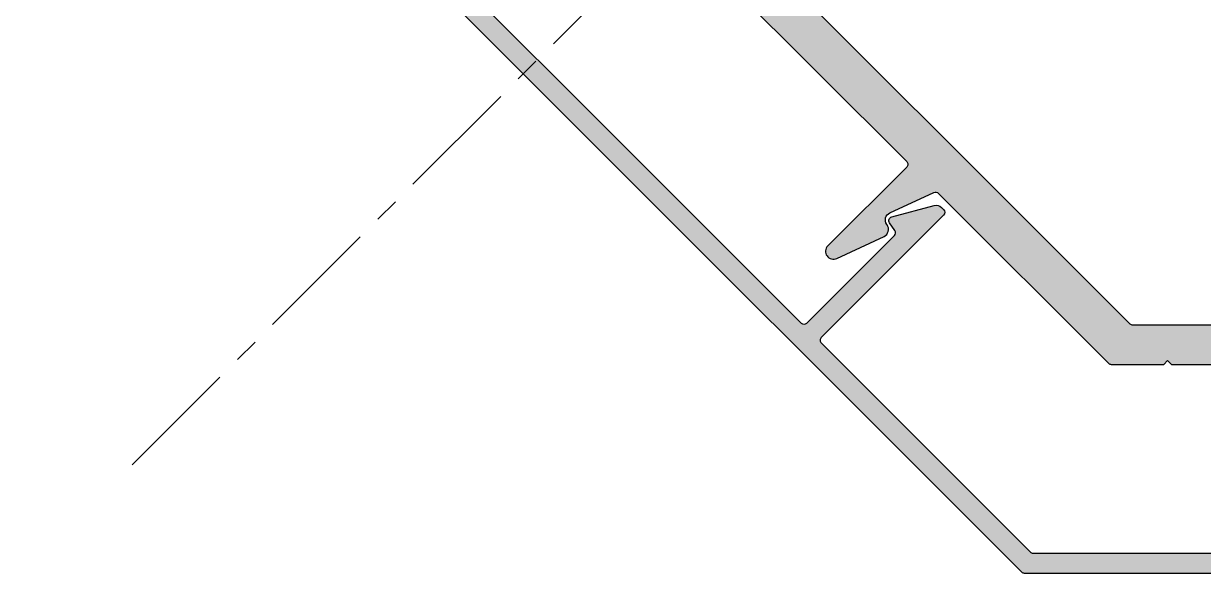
# Model space of a CAD drawing. Header units: millimetres. Extents: x -17234 to -8874, y -2869 to 1211.
# Drawn here: x -12219.4 to -12143.9, y -708.5 to -673.3 of the extents above; entities that cross this region are included whole.
import ezdxf

# ---------------------------------------------------------------- set-up
doc = ezdxf.new("R2010")
doc.units = ezdxf.units.MM
doc.linetypes.add('CENTER', pattern=[50.800000000000004, 31.75, -6.35, 6.35, -6.35])
for name, color, linetype in [('Centerline', 6, 'CENTER'), ('Gasket Silicone', 20, 'Continuous'), ('Profile', 1, 'Continuous')]:
    doc.layers.add(name, color=color, linetype=linetype)

msp = doc.modelspace()

# ---------------------------------------------------------------- hatches: boundary and pattern name
at = {"layer": 'Gasket Silicone', "ltscale": 0.5}
h = msp.add_hatch(color=1, dxfattribs=at)
h.dxf.hatch_style = 1
edge = h.paths.add_edge_path()
edge.add_arc((-12155.35405497906, -708.2106841223066), 0.25, 224.9999999997789, 269.9999999995831, ccw=False)
edge.add_line((-12155.53083167435, -708.3874608176033), (-12219.30157814924, -644.6167143427318))
edge.add_arc((-12219.12480145394, -644.4399376474347), 0.2500000000013284, 179.9999999998697, 224.9999999998526, ccw=False)
edge.add_line((-12219.37480145394, -644.4399376474341), (-12219.37480145387, -620.0639285648685))
edge.add_arc((-12217.87480145387, -620.063928564874), 1.500000000001819, 89.99999999986107, 179.9999999997916, ccw=False)
edge.add_line((-12217.87480145387, -618.5639285648704), (-12203.74980145385, -618.5639285649086))
edge.add_arc((-12203.74980145385, -618.8139285649086), 0.25, 0, 90, ccw=False)
edge.add_line((-12203.49980145385, -618.8139285649086), (-12203.49980145385, -618.9992390675816))
edge.add_arc((-12203.99980145385, -618.9992390675803), 0.5, 299.999999999706, 359.9999999998567, ccw=False)
edge.add_line((-12203.74980145385, -619.4322517694745), (-12206.1803359755, -620.8355215298125))
edge.add_arc((-12206.3053359755, -620.6190151788661), 0.2499999999993079, 189.9999999997609, 299.9999999996102, ccw=False)
edge.add_line((-12206.55153791375, -620.6624272232821), (-12206.65590774082, -620.0705165204836))
edge.add_arc((-12206.90210967907, -620.1139285649), 0.2499999999997481, 9.999999999935962, 90)
edge.add_line((-12206.90210967907, -619.8639285649006), (-12211.44980145386, -619.8639285648878))
edge.add_arc((-12211.44980145386, -620.1139285648879), 0.2500000000001137, 90, 179.9999999999739)
edge.add_line((-12211.69980145386, -620.1139285648878), (-12211.69980145387, -622.8139285648867))
edge.add_arc((-12211.94980145387, -622.813928564887), 0.25, -90, 5.212541509536095e-11, ccw=False)
edge.add_line((-12211.94980145387, -623.0639285648867), (-12212.74980145387, -623.0639285648831))
edge.add_arc((-12212.74980145387, -622.813928564883), 0.2500000000001137, 180.0000000000261, 270, ccw=False)
edge.add_line((-12212.99980145387, -622.8139285648831), (-12212.99980145386, -620.1139285648824))
edge.add_arc((-12213.24980145386, -620.1139285648835), 0.25, 2.605510395054913e-10, 90)
edge.add_line((-12213.24980145386, -619.8639285648842), (-12217.82480145387, -619.8639285648733))
edge.add_arc((-12217.82480145388, -620.1139285648724), 0.2499999999990905, 89.99999999958312, 179.9999999997916)
edge.add_line((-12218.07480145387, -620.1139285648715), (-12218.07480145392, -643.9014600163628))
edge.add_arc((-12217.82480145392, -643.9014600163626), 0.25, 180.0000000000261, 225.000000000129)
edge.add_line((-12218.00157814921, -644.0782367116597), (-12204.81103172901, -657.2687831318583))
edge.add_arc((-12204.45747833842, -656.9152297412647), 0.5000000000008883, 224.9999999999447, 314.9999999999632)
edge.add_line((-12204.10392494783, -657.2687831318576), (-12196.44949238339, -649.6143505674183))
edge.add_arc((-12196.2727156881, -649.7911272627146), 0.2499999999993991, 45, 135, ccw=False)
edge.add_line((-12196.0959389928, -649.6143505674165), (-12195.96490467973, -649.7453848804828))
edge.add_arc((-12196.31845807033, -650.0989382710765), 0.4999999999996825, -15.000000000084412, 45.000000000101295, ccw=False)
edge.add_line((-12195.83549515718, -650.2283477936282), (-12196.56188103597, -652.9392567991647))
edge.add_arc((-12196.80336249254, -652.8745520378901), 0.2500000000001747, 235.0000000001958, 345.00000000025904, ccw=False)
edge.add_line((-12196.94675660163, -653.0793400489631), (-12197.43910128591, -652.7345965896304))
edge.add_arc((-12197.58249539499, -652.9393846007016), 0.2499999999998634, 54.99999999961522, 134.9999999997237)
edge.add_line((-12197.75927209029, -652.7626079054037), (-12203.36146282758, -658.364798642703))
edge.add_arc((-12203.18468613228, -658.5415753379996), 0.2499999999996403, 134.9999999999447, 225.0000000000553)
edge.add_line((-12203.36146282758, -658.7183520332961), (-12169.63246936498, -692.447345495891))
edge.add_arc((-12169.45569266968, -692.2705688005939), 0.2500000000000422, 225.0000000001474, 314.9999999999079)
edge.add_line((-12169.27891597439, -692.4473454958907), (-12163.67672523707, -686.8451547585657))
edge.add_arc((-12163.85350193236, -686.6683780632679), 0.2500000000005245, 314.999999999742, 394.999999999832)
edge.add_line((-12163.64871392129, -686.5249839541805), (-12163.99345738062, -686.0326392699019))
edge.add_arc((-12163.78866936955, -685.8892451608134), 0.2499999999996305, 105.000000000243, 215.0000000002631, ccw=False)
edge.add_line((-12163.85337413083, -685.6477637042419), (-12161.14246512529, -684.9213778254518))
edge.add_arc((-12161.01305560274, -685.4043407385979), 0.5000000000023697, 45.00000000034089, 105.00000000035331, ccw=False)
edge.add_line((-12160.65950221215, -685.0507873480012), (-12160.52846789908, -685.1818216610675))
edge.add_arc((-12160.70524459438, -685.3585983563637), 0.2499999999993991, -44.999999999999886, 45, ccw=False)
edge.add_line((-12160.52846789908, -685.5353750516599), (-12168.35967715885, -693.3665843114334))
edge.add_arc((-12168.18290046355, -693.5433610067299), 0.2499999999996403, 134.9999999999447, 225.0000000000553)
edge.add_line((-12168.35967715885, -693.7201377020265), (-12154.99235404327, -707.0874608176023))
edge.add_arc((-12154.81557734797, -706.9106841223061), 0.2500000000006853, 224.9999999997052, 269.9999999995831)
edge.add_line((-12154.81557734797, -707.1606841223061), (-12131.02804589661, -707.1606841222831))
edge.add_arc((-12131.02804589661, -706.9106841222831), 0.25, 270, 360)
edge.add_line((-12130.77804589661, -706.9106841222831), (-12130.77804589662, -702.3356841222665))
edge.add_arc((-12131.02804589662, -702.3356841222658), 0.25, 359.9999999998437, 449.9999999995831)
edge.add_line((-12131.02804589661, -702.0856841222665), (-12133.72804589661, -702.0856841222683))
edge.add_arc((-12133.72804589661, -701.8356841222682), 0.2500000000001137, 180.0000000000261, 270, ccw=False)
edge.add_line((-12133.97804589661, -701.8356841222683), (-12133.97804589662, -701.035684122269))
edge.add_arc((-12133.72804589662, -701.0356841222688), 0.25, 90, 180.0000000000521, ccw=False)
edge.add_line((-12133.72804589662, -700.785684122269), (-12131.02804589662, -700.7856841222672))
edge.add_arc((-12131.02804589662, -700.5356841222671), 0.2500000000001137, 270, 359.999999999974)
edge.add_line((-12130.77804589662, -700.5356841222672), (-12130.77804589662, -695.9879923474834))
edge.add_arc((-12131.02804589662, -695.9879923474831), 0.25, 359.9999999999218, 439.9999999999221)
edge.add_line((-12130.9846338522, -695.7417904092306), (-12131.576544555, -695.6374205821592))
edge.add_arc((-12131.53313251059, -695.391218643906), 0.2499999999998668, 150.0000000000053, 260.00000000035993, ccw=False)
edge.add_line((-12131.74963886153, -695.2662186439063), (-12130.34636910119, -692.8356841222628))
edge.add_arc((-12129.9133563993, -693.0856841222626), 0.500000000000518, 90, 150.0000000000644, ccw=False)
edge.add_line((-12129.9133563993, -692.585684122261), (-12129.72804589662, -692.585684122261))
edge.add_arc((-12129.72804589662, -692.835684122261), 0.25, 0, 90, ccw=False)
edge.add_line((-12129.47804589662, -692.835684122261), (-12129.47804589661, -706.9606841222806))
edge.add_arc((-12130.97804589661, -706.9606841222815), 1.5, -90, 3.467448550509289e-11, ccw=False)
edge.add_line((-12130.97804589661, -708.4606841222824), (-12155.35405497906, -708.4606841223066))
h = msp.add_hatch(color=1, dxfattribs=at)
h.dxf.hatch_style = 1
edge = h.paths.add_edge_path()
edge.add_line((-12167.36874331761, -688.3132149407019), (-12164.3429926401, -686.9022842281192))
edge.add_arc((-12164.55430177097, -686.449130334602), 0.5000000000000574, 295.00000000032, 395.0000000000689)
edge.add_line((-12164.14472574883, -686.1623421164259), (-12164.1643373209, -686.1343338888546))
edge.add_arc((-12163.75476129875, -685.8475456706825), 0.5000000000009271, 114.99999999983211, 214.9999999994456, ccw=False)
edge.add_line((-12163.96607042962, -685.394391777163), (-12161.15312159477, -684.0826921934839))
edge.add_arc((-12161.04746702933, -684.3092691402429), 0.2500000000000049, 45.00000000068172, 115.0000000000926, ccw=False)
edge.add_line((-12160.87069033404, -684.1324924449443), (-12149.9907219611, -695.0124608175713))
edge.add_arc((-12149.81394526581, -694.8356841222724), 0.2500000000000422, 225.0000000007369, 270)
edge.add_line((-12149.81394526581, -695.0856841222724), (-12146.45304589664, -695.0856841222682))
edge.add_line((-12146.45304589664, -695.0856841222682), (-12146.20304589665, -694.83568412227))
edge.add_line((-12146.20304589665, -694.83568412227), (-12145.95304589664, -695.0856841222682))
edge.add_line((-12145.95304589664, -695.0856841222682), (-12142.47942296673, -695.0856841222645))
edge.add_arc((-12142.47942296673, -695.3356841222644), 0.2499999999998863, 19.999999999991473, 90, ccw=False)
edge.add_line((-12142.24449981153, -695.2501790864331), (-12140.72400499342, -699.42770426559))
edge.add_arc((-12139.78431237263, -699.0856841222628), 0.9999999999993203, 200.0000000001078, 270.0000000001042)
edge.add_line((-12139.78431237263, -700.0856841222627), (-12132.8204679181, -700.0856841222569))
edge.add_arc((-12132.8204679181, -699.0856841222565), 1.000000000000455, 270, 359.999999999974)
edge.add_line((-12131.8204679181, -699.0856841222569), (-12131.8204679181, -694.8641407835116))
edge.add_arc((-12130.8204679181, -694.8641407835124), 1, 144.9999999999792, 179.9999999999544, ccw=False)
edge.add_line((-12131.63961996239, -694.2905643471611), (-12130.72130749783, -692.9790782313364))
edge.add_arc((-12130.9260955089, -692.8356841222496), 0.2500000000001424, 325.0000000002961, 450.0000000008338)
edge.add_line((-12130.92609550891, -692.58568412225), (-12134.03456872839, -692.5856841222918))
edge.add_arc((-12134.03456872839, -692.835684122294), 0.25000000000216, 90.00000000083378, 164.976768087428)
edge.add_line((-12134.27602392906, -692.77088145204), (-12134.49073098882, -693.5708814519891))
edge.add_arc((-12134.24927578815, -693.6356841222424), 0.2500000000001454, 164.9767680873377, 269.9999999995831)
edge.add_line((-12134.24927578815, -693.8856841222427), (-12133.5704679181, -693.8856841222401))
edge.add_arc((-12133.5704679181, -694.1356841222398), 0.2499999999996589, -7.821654435247183e-11, 90, ccw=False)
edge.add_line((-12133.3204679181, -694.1356841222401), (-12133.3204679181, -697.5856841222572))
edge.add_arc((-12134.3204679181, -697.5856841222583), 1, -90, 5.860556484549306e-11, ccw=False)
edge.add_line((-12134.3204679181, -698.5856841222583), (-12138.6780836582, -698.5856841222627))
edge.add_arc((-12138.6780836582, -697.5856841222626), 1.000000000000114, 180.0000000000065, 270, ccw=False)
edge.add_line((-12139.6780836582, -697.5856841222627), (-12139.67808365821, -694.1356841222456))
edge.add_arc((-12139.42808365821, -694.1356841222462), 0.25, 90, 179.9999999998697, ccw=False)
edge.add_line((-12139.42808365821, -693.8856841222462), (-12138.74927578815, -693.8856841222456))
edge.add_arc((-12138.74927578815, -693.6356841222456), 0.25, 270.0000000004169, 375.023231912461)
edge.add_line((-12138.50782058749, -693.5708814519932), (-12138.72250137007, -692.7709793610135))
edge.add_arc((-12138.96398282666, -692.8356841222743), 0.2500000000141844, 14.99999999561676, 89.9999999954143)
edge.add_line((-12138.96398282664, -692.5856841222601), (-12148.42485796933, -692.5856841222792))
edge.add_arc((-12148.42485796933, -692.3356841222792), 0.25, 225.0000000007369, 270, ccw=False)
edge.add_line((-12148.60163466462, -692.5124608175781), (-12203.4265781492, -637.6875173329063))
edge.add_arc((-12203.2498014539, -637.5107406376129), 0.2499999999986756, 179.9999999997655, 224.9999999992446, ccw=False)
edge.add_line((-12203.4998014539, -637.5107406376119), (-12203.49980145387, -628.0498654949224))
edge.add_arc((-12203.74980145388, -628.0498654949419), 0.2500000000145519, 4.455422775284561e-09, 75.00000000409786)
edge.add_line((-12203.68509669262, -627.8083840383515), (-12204.4849987836, -627.5937032557722))
edge.add_arc((-12204.54980145385, -627.8351584564374), 0.2499999999998855, 74.97676808786127, 179.999999999505)
edge.add_line((-12204.79980145385, -627.8351584564352), (-12204.79980145385, -628.513966326489))
edge.add_arc((-12205.04980145385, -628.5139663264879), 0.25, 270, 359.99999999973943, ccw=False)
edge.add_line((-12205.04980145385, -628.7639663264872), (-12208.49980145387, -628.7639663264781))
edge.add_arc((-12208.49980145387, -627.763966326478), 1.000000000000114, 179.9999999999023, 269.99999999989575, ccw=False)
edge.add_line((-12209.49980145387, -627.7639663264763), (-12209.49980145386, -623.4063505863705))
edge.add_arc((-12208.49980145386, -623.4063505863728), 1, 89.99999999979161, 179.9999999998697, ccw=False)
edge.add_line((-12208.49980145385, -622.4063505863724), (-12205.04980145384, -622.4063505863814))
edge.add_arc((-12205.04980145384, -622.656350586382), 0.2500000000005684, -2.86604517896194e-10, 90, ccw=False)
edge.add_line((-12204.79980145384, -622.6563505863833), (-12204.79980145384, -623.3351584564371))
edge.add_arc((-12204.54980145384, -623.3351584564355), 0.25, 180.0000000003648, 285.0232319125751)
edge.add_line((-12204.48499878359, -623.5766136571001), (-12203.68499878364, -623.3619065973435))
edge.add_arc((-12203.74980145389, -623.1204513966762), 0.2500000000023334, 285.0232319124198, 359.9999999994528)
edge.add_line((-12203.49980145389, -623.1204513966786), (-12203.49980145384, -620.0119781771937))
edge.add_arc((-12203.74980145384, -620.0119781771882), 0.249999999998181, 359.9999999987494, 484.9999999997893)
edge.add_line((-12203.89319556293, -619.8071901661151), (-12205.20468167875, -620.7255026306702))
edge.add_arc((-12205.77825811511, -619.9063505863812), 1.000000000000906, 270.00000000010425, 305.0000000000721, ccw=False)
edge.add_line((-12205.7782581151, -620.9063505863814), (-12209.99980145385, -620.9063505863742))
edge.add_arc((-12209.99980145385, -621.9063505863737), 0.9999999999995453, 90, 179.9999999999218)
edge.add_line((-12210.99980145385, -621.9063505863724), (-12210.99980145387, -628.870195040905))
edge.add_arc((-12209.99980145387, -628.8701950409074), 0.999999999998181, 179.9999999998567, 249.9999999998728)
edge.add_line((-12210.3418215972, -629.8098876616914), (-12206.16429641804, -631.3303824798095))
edge.add_arc((-12206.24980145388, -631.5653056350055), 0.2500000000001996, -4.4292391976341605e-10, 69.9999999995834, ccw=False)
edge.add_line((-12205.99980145388, -631.5653056350075), (-12205.99980145389, -635.0389285649253))
edge.add_line((-12205.99980145389, -635.0389285649253), (-12205.74980145389, -635.2889285649271))
edge.add_line((-12205.74980145389, -635.2889285649271), (-12205.99980145389, -635.5389285649217))
edge.add_line((-12205.99980145389, -635.5389285649217), (-12205.9998014539, -638.8998279340867))
edge.add_arc((-12205.7498014539, -638.8998279340857), 0.25, 180.0000000002345, 224.9999999995762)
edge.add_line((-12205.92657814919, -639.0766046293811), (-12195.0466097766, -649.9565730023533))
edge.add_arc((-12195.2233864719, -650.1333496976467), 0.2500000000000422, -24.9999999998833, 44.99999999896829, ccw=False)
edge.add_line((-12194.99680952514, -650.2390042630815), (-12196.30850910881, -653.0519530979182))
edge.add_arc((-12196.76166300233, -652.8406439670489), 0.5000000000000654, 235.0000000003815, 335.00000000014035, ccw=False)
edge.add_line((-12197.0484512205, -653.2502199891951), (-12197.07645944807, -653.2306084171196))
edge.add_arc((-12197.36324766625, -653.6401844392632), 0.4999999999997079, 54.99999999986817, 154.9999999997571)
edge.add_line((-12197.81640155977, -653.4288753083911), (-12199.22733227239, -656.454625985983))
edge.add_arc((-12198.77417837888, -656.6659351168532), 0.4999999999988493, 154.999999999946, 315.00000000035)
edge.add_line((-12198.42062498828, -657.019488507445), (-12193.37893632523, -651.9777998443708))
edge.add_arc((-12193.20215962993, -652.1545765396663), 0.2500000000002029, 44.99999999889462, 135.0000000004054, ccw=False)
edge.add_line((-12193.02538293463, -651.9777998443733), (-12181.67096065653, -663.3322221228508))
edge.add_line((-12181.67096065653, -663.3322221228508), (-12181.81238201276, -663.4736434790819))
edge.add_arc((-12181.63560531746, -663.65042017438), 0.2500000000006853, 134.9999999997052, 224.9999999997052)
edge.add_line((-12181.81238201276, -663.8271968696762), (-12178.45362480211, -667.1859540803188))
edge.add_line((-12178.45362480211, -667.1859540803188), (-12178.10007141152, -667.1859540802951))
edge.add_line((-12178.10007141152, -667.1859540802951), (-12178.10007141151, -667.5395074709112))
edge.add_line((-12178.10007141151, -667.5395074709112), (-12174.74131420089, -670.8982646815338))
edge.add_arc((-12174.5645375056, -670.721487986237), 0.249999999999801, 225.0000000000921, 315.0000000004974)
edge.add_line((-12174.3877608103, -670.8982646815319), (-12174.24633945406, -670.7568433252953))
edge.add_line((-12174.24633945406, -670.7568433252953), (-12162.89191717614, -682.1112656029098))
edge.add_arc((-12163.06869387143, -682.2880422982093), 0.2500000000004441, -44.99999999904202, 45.00000000082912, ccw=False)
edge.add_line((-12162.89191717613, -682.4648189935033), (-12167.93360583908, -687.5065076565947))
edge.add_arc((-12167.58005244848, -687.860061047183), 0.4999999999996825, 135.000000000783, 294.9999999998597)

# ---------------------------------------------------------------- linework, layer by layer
at = {"layer": 'Centerline', "ltscale": 0.25}
msp.add_lwpolyline([(-12212.43093588559, -701.5168185538585), (-12043.23369111095, -532.3195737795048)], dxfattribs=at)
at = {"layer": 'Profile', "color": 9, "ltscale": 0.5}
for points in [[(-12130.97804589661, -708.4606841222824), (-12155.35405497906, -708.4606841223066, -0.1989123673791912), (-12155.53083167435, -708.3874608176033), (-12219.30157814924, -644.6167143427318, -0.198912367380847), (-12219.37480145394, -644.4399376474341), (-12219.37480145387, -620.0639285648685, -0.4142135623723847)], [(-12138.96398282664, -692.5856841222601), (-12148.42485796933, -692.5856841222792, -0.1989123673763153), (-12148.60163466462, -692.5124608175781), (-12203.4265781492, -637.6875173329063, -0.1989123673760439), (-12203.4998014539, -637.5107406376119), (-12203.49980145387, -628.0498654949224, 0.3394542588624518)], [(-12203.36146282758, -658.7183520332961), (-12169.63246936498, -692.447345495891, 0.4142135623716871), (-12169.27891597439, -692.4473454958907), (-12163.67672523707, -686.8451547585657, 0.3639702342668195), (-12163.64871392129, -686.5249839541805), (-12163.99345738062, -686.0326392699019, -0.5205670505520921), (-12163.85337413083, -685.6477637042419), (-12161.14246512529, -684.9213778254518, -0.2679491924310983), (-12160.65950221215, -685.0507873480012), (-12160.52846789908, -685.1818216610675, -0.4142135623730951), (-12160.52846789908, -685.5353750516599), (-12168.35967715885, -693.3665843114334, 0.4142135623728643), (-12168.35967715885, -693.7201377020265), (-12154.99235404327, -707.0874608176023, 0.198912367379387), (-12154.81557734797, -707.1606841223061), (-12131.02804589661, -707.1606841222831, 0.4142135623730951)], [(-12174.24633945406, -670.7568433252953), (-12162.89191717614, -682.1112656029098, -0.4142135623734294), (-12162.89191717613, -682.4648189935033), (-12167.93360583908, -687.5065076565947, 0.8390996311698671), (-12167.36874331761, -688.3132149407019), (-12164.3429926401, -686.9022842281192, 0.466307658154346), (-12164.14472574883, -686.1623421164259), (-12164.1643373209, -686.1343338888546, -0.4663076581537317), (-12163.96607042962, -685.394391777163), (-12161.15312159477, -684.0826921934839, -0.315298788876015), (-12160.87069033404, -684.1324924449443), (-12149.9907219611, -695.0124608175713, 0.1989123673763361), (-12149.81394526581, -695.0856841222724), (-12146.45304589664, -695.0856841222682), (-12146.20304589665, -694.83568412227), (-12145.95304589664, -695.0856841222682), (-12142.47942296673, -695.0856841222645, -0.3152987888789068)]]:
    msp.add_lwpolyline(points, format="xyb", dxfattribs=at)

doc.saveas('drawing.dxf')
